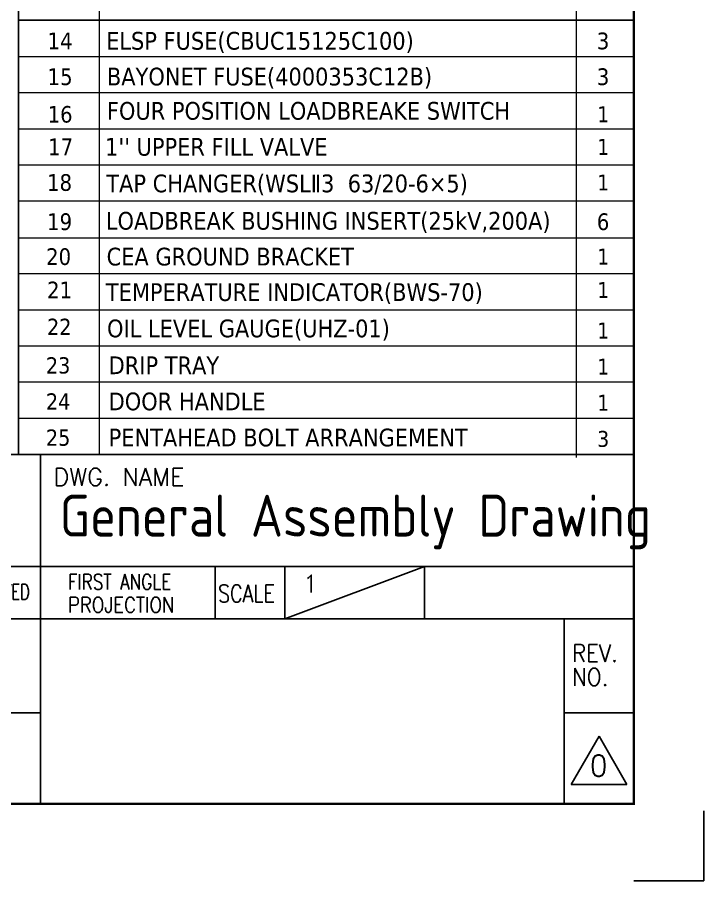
# Model space of a CAD drawing. Header units: millimetres. Extents: x 266108 to 276883, y -181835 to -175175.
# Drawn here: x 273321 to 275526, y -181835 to -179064 of the extents above; entities that cross this region are included whole.
import ezdxf

# ---------------------------------------------------------------- set-up
doc = ezdxf.new("R2010")
doc.units = ezdxf.units.MM
doc.header["$LTSCALE"] = 13
doc.layers.add('1', color=4, linetype='Continuous')
doc.layers.add('2', color=3, linetype='Continuous')
doc.layers.add('paper', color=254, linetype='Continuous', plot=False)
doc.layers.add('铁心', color=3, linetype='Continuous', lineweight=0)
doc.styles.add('ROMANS', font='romans.shx', dxfattribs={"bigfont": 'whgtxt.shx'})
doc.styles.get("Standard").update_dxf_attribs({"font": 'gbenor.shx', "bigfont": 'gbcbig.shx'})
doc.styles.add('Tahoma$001', font='tahoma.ttf', dxfattribs={"height": 2.159784})
doc.styles.add('Tahoma_txtstyle_28.05_0_0', font='tahoma.ttf')
doc.styles.add('Tahoma_txtstyle_28.49_0_0', font='tahoma.ttf')
doc.styles.add('Tahoma_txtstyle_28.73_0_0', font='tahoma.ttf')
doc.styles.add('Tahoma_txtstyle_28.76_0_0', font='tahoma.ttf')
doc.styles.add('Tahoma_txtstyle_28.82_0_0', font='tahoma.ttf')
doc.styles.add('Tahoma_txtstyle_28.83_0_0', font='tahoma.ttf')
doc.styles.add('Tahoma_txtstyle_28.87_0_0', font='tahoma.ttf')
doc.styles.add('Tahoma_txtstyle_28.88_0_0', font='tahoma.ttf')

msp = doc.modelspace()

# ---------------------------------------------------------------- linework, layer by layer
at = {"layer": '1', "const_width": 7.849}
msp.add_lwpolyline([(266690.813, -181588.349), (275302.013, -181588.349), (275302.013, -175399.049), (266690.813, -175399.049), (266690.813, -181588.349)], dxfattribs=at)
at = {"layer": '2'}
for p, q in [((271938.263, -180467.099), (275302.013, -180467.099)), ((273395.888, -180467.099), (273395.888, -181588.349)), ((266690.813, -180825.899), (275302.013, -180825.899)), ((273956.513, -180825.899), (273956.513, -180994.086)), ((274629.263, -180825.899), (274180.763, -180994.086)), ((274180.763, -180825.899), (274180.763, -180994.086)), ((274629.263, -180825.899), (274629.263, -180994.086)), ((271938.263, -180994.086), (273395.888, -180994.086)), ((273395.888, -180994.086), (275302.013, -180994.086)), ((275077.763, -180994.086), (275077.763, -181588.349)), ((271938.263, -181296.1), (273395.888, -181296.1)), ((275077.763, -181296.1), (275302.013, -181296.1)), ((275100.188, -181526.651), (275189.888, -181371.286)), ((275189.888, -181371.286), (275279.588, -181526.651)), ((275279.588, -181526.651), (275100.188, -181526.651))]:
    msp.add_line(p, q, dxfattribs=at)
at = {"layer": 'paper'}
for q in [(275526.263, -181610.774), (275302.013, -181835.024)]:
    msp.add_line((275526.263, -181835.024), q, dxfattribs=at)
at = {"layer": '铁心'}
for points in [[(273325.742, -180467.099), (273325.742, -177329.357)], [(275116.932, -177445.267), (275116.932, -180476.101)], [(273325.742, -178026.259), (273325.742, -180467.099)], [(273584.014, -178026.259), (273584.014, -180467.099)], [(275302.013, -180119.369), (275302.013, -178142.169)], [(275302.013, -179072.814), (273325.742, -179072.814)], [(273325.742, -180467.099), (273325.742, -179072.814), (275302.013, -179072.814)], [(273325.742, -179072.814), (273325.742, -180467.099)], [(273584.014, -179072.814), (273584.014, -180467.099)], [(275116.932, -179081.817), (275116.932, -180476.101)], [(275302.013, -179190.648), (273325.742, -179190.648)], [(275302.013, -179306.557), (273325.742, -179306.557)], [(275302.013, -179422.467), (273325.742, -179422.467)], [(275302.013, -179537.896), (273325.742, -179537.896)], [(275302.013, -179653.806), (273325.742, -179653.806), (273325.742, -179653.806)], [(275302.013, -179772.121), (273325.742, -179772.121), (273325.742, -179772.121)], [(275302.013, -179887.549), (273325.742, -179887.549), (273325.742, -179887.549)], [(275302.013, -180003.459), (273325.742, -180003.459), (273325.742, -180003.459)], [(275302.013, -180119.369), (273325.742, -180119.369), (273325.742, -180119.369)], [(275302.013, -180235.279), (273325.742, -180235.279), (273325.742, -180235.279)], [(275302.013, -180351.189), (273325.742, -180351.189), (273325.742, -180351.189)], [(275302.013, -180467.099), (273325.742, -180467.099), (273325.742, -180467.099)]]:
    msp.add_lwpolyline(points, dxfattribs=at)

# ---------------------------------------------------------------- texts
at = {"layer": '1', "color": 4}
msp.add_text('General Assembly Drawing', height=134.55, dxfattribs=at).set_placement((273457.992, -180730.517))
at = {"layer": '2', "style": 'ROMANS'}
for s, height, p in [('DWG. NAME', 56.0625, (273437.858, -180567.359)), ('1', 56.063, (274239.02, -180910.268))]:
    msp.add_text(s, height=height, dxfattribs=at).set_placement(p)
for s, height, width, p in [('FIRST ANGLE', 49.335, 0.8, (273484.4, -180900.329)), ('APPROVED', 49.335, 0.7, (273123.295, -180932.455)), ('SCALE', 56.0625, 0.8, (273966.424, -180940.981)), ('PROJECTION', 49.335, 0.86, (273484.4, -180974.267)), ('REV.', 56.0625, 0.9, (275103.261, -181132.844)), ('NO.', 56.0625, 0.9, (275103.261, -181209.298))]:
    msp.add_text(s, height=height, dxfattribs=dict(at, width=width)).set_placement(p)
at = {"layer": '2', "color": 4, "style": 'ROMANS'}
msp.add_text('0', height=67.275, dxfattribs=at).set_placement((275159.766, -181499.739))
at = {"layer": '铁心'}
for s, height, style, p in [('14', 53.7868, 'Tahoma_txtstyle_28.87_0_0', (273418.326, -179166.402)), ('ELSP FUSE(CBUC15125C100)', 56.97605, 'Tahoma$001', (273606.806, -179167.501)), ('3', 53.701, 'Tahoma$001', (275182.785, -179166.361)), ('15', 53.7868, 'Tahoma_txtstyle_28.87_0_0', (273418.326, -179281.264)), ('BAYONET FUSE(4000353C12B)', 56.97605, 'Tahoma$001', (273609.211, -179282.363)), ('3', 53.701, 'Tahoma$001', (275182.785, -179281.223)), ('FOUR POSITION LOADBREAKE SWITCH', 56.97605, 'Tahoma$001', (273609.211, -179392.345)), ('16', 53.0757, 'Tahoma_txtstyle_28.49_0_0', (273419.116, -179401.517)), ('1', 51.166, 'Tahoma$001', (275184.201, -179400.599)), ('17', 53.7006, 'Tahoma_txtstyle_28.82_0_0', (273420.177, -179506.311)), ("1'' UPPER FILL VALVE", 56.97605, 'Tahoma$001', (273603.44, -179507.816)), ('1', 51.334, 'Tahoma$001', (275184.166, -179505.173)), ('18', 53.5743, 'Tahoma_txtstyle_28.76_0_0', (273416.882, -179620.706)), ('TAP CHANGER(WSLⅡ3  63/20-6×5)', 56.97605, 'Tahoma$001', (273607.287, -179625.256)), ('1', 50.82, 'Tahoma$001', (275184.275, -179619.382)), ('19', 53.8065, 'Tahoma_txtstyle_28.88_0_0', (273416.882, -179746.619)), ('LOADBREAK BUSHING INSERT(25kV,200A)', 56.97605, 'Tahoma$001', (273605.844, -179745.241)), ('6', 53.701, 'Tahoma_txtstyle_28.83_0_0', (275182.785, -179746.569)), ('20', 53.5189, 'Tahoma_txtstyle_28.73_0_0', (273413.854, -179858.481)), ('CEA GROUND BRACKET ', 56.97605, 'Tahoma$001', (273608.249, -179860.259)), ('1', 51.166, 'Tahoma$001', (275184.201, -179857.349)), ('21', 53.7006, 'Tahoma_txtstyle_28.82_0_0', (273416.882, -179965.738)), ('TEMPERATURE INDICATOR(BWS-70)', 56.97605, 'Tahoma$001', (273605.844, -179974.033)), ('1', 50.82, 'Tahoma$001', (275184.275, -179964.354)), ('22', 52.2495, 'Tahoma_txtstyle_28.05_0_0', (273416.882, -180083.272)), ('OIL LEVEL GAUGE(UHZ-01)', 56.97605, 'Tahoma$001', (273609.657, -180090.735)), ('1', 51.166, 'Tahoma$001', (275184.201, -180094.632)), ('23', 52.2495, 'Tahoma_txtstyle_28.05_0_0', (273413.357, -180207.004)), ('DRIP TRAY ', 56.976, 'Tahoma$001', (273614.833, -180209.101)), ('1', 51.166, 'Tahoma$001', (275184.201, -180210.542)), ('24', 52.2495, 'Tahoma_txtstyle_28.05_0_0', (273413.357, -180322.914)), ('DOOR HANDLE', 56.97605, 'Tahoma$001', (273614.833, -180325.011)), ('1', 51.166, 'Tahoma$001', (275184.201, -180326.451)), ('25', 52.2495, 'Tahoma_txtstyle_28.05_0_0', (273413.357, -180438.824)), ('PENTAHEAD BOLT ARRANGEMENT', 56.97605, 'Tahoma$001', (273614.833, -180440.921)), ('3', 51.166, 'Tahoma$001', (275184.201, -180442.361))]:
    msp.add_text(s, height=height, dxfattribs=dict(at, style=style)).set_placement(p)

doc.saveas('drawing.dxf')
